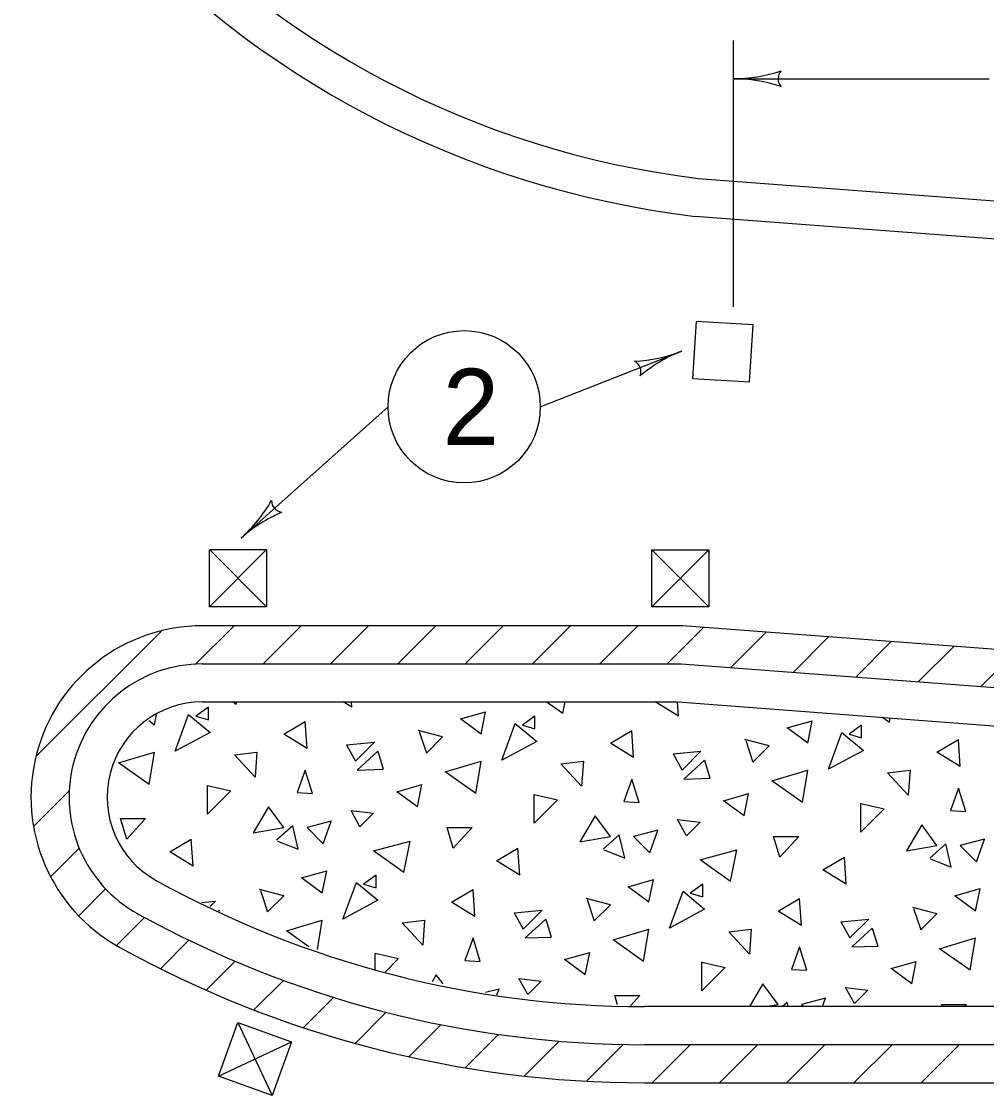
# Model space of a CAD drawing. Extents: x 1000 to 1036.3, y 1000 to 1022.
# Drawn here: x 1015.969 to 1018.504, y 1011.195 to 1014.015 of the extents above; entities that cross this region are included whole.
import ezdxf

# ---------------------------------------------------------------- set-up
doc = ezdxf.new("R2010")
doc.units = 0
doc.layers.add('Level 1', color=7, linetype='Continuous')

msp = doc.modelspace()

# ---------------------------------------------------------------- linework, layer by layer
at = {"layer": 'Level 1'}
for p, q in [((1017.8392, 1013.865), (1018.5107, 1013.865)), ((1017.3318, 1013.0035), (1017.7033, 1013.1499)), ((1016.9318, 1013.0035), (1016.5459, 1012.6588)), ((1016.4626, 1012.6286), (1016.6126, 1012.6286)), ((1016.4626, 1012.4786), (1016.4626, 1012.6286)), ((1016.4626, 1012.4786), (1016.6126, 1012.6286)), ((1016.4626, 1012.6286), (1016.6126, 1012.4786)), ((1016.6126, 1012.6286), (1016.6126, 1012.4786)), ((1017.6245, 1012.6283), (1017.7745, 1012.6283)), ((1017.6245, 1012.4783), (1017.6245, 1012.6283)), ((1017.6245, 1012.4783), (1017.7745, 1012.6283)), ((1017.6245, 1012.6283), (1017.7745, 1012.4783)), ((1017.7745, 1012.6283), (1017.7745, 1012.4783)), ((1016.6126, 1012.4786), (1016.4626, 1012.4786)), ((1017.7745, 1012.4783), (1017.6245, 1012.4783)), ((1016.007, 1012.085), (1016.3363, 1012.4143)), ((1016.4273, 1012.3285), (1016.5272, 1012.4285)), ((1016.604, 1012.3285), (1016.7039, 1012.4284)), ((1016.7807, 1012.3284), (1016.8807, 1012.4284)), ((1017.0574, 1012.4284), (1016.9574, 1012.3284)), ((1017.1342, 1012.3283), (1017.2342, 1012.4283)), ((1017.311, 1012.3283), (1017.4109, 1012.4283)), ((1017.4877, 1012.3283), (1017.5877, 1012.4283)), ((1017.667, 1012.3308), (1017.7603, 1012.4241)), ((1017.8313, 1012.3184), (1017.9247, 1012.4118)), ((1017.9958, 1012.3061), (1018.089, 1012.3993)), ((1018.1602, 1012.2937), (1018.2534, 1012.3869)), ((1018.3246, 1012.2813), (1018.4178, 1012.3745)), ((1018.4889, 1012.2689), (1018.5822, 1012.3622)), ((1016.4598, 1012.2145), (1016.4268, 1012.1909)), ((1016.4438, 1012.2285), (1017.6938, 1012.2285)), ((1016.4598, 1012.1815), (1016.4598, 1012.2145)), ((1016.5328, 1012.2216), (1016.5342, 1012.2285)), ((1016.8368, 1012.2145), (1016.8359, 1012.2285)), ((1017.3908, 1012.198), (1017.3968, 1012.2285)), ((1017.6948, 1012.1909), (1017.6923, 1012.2285)), ((1017.6938, 1012.2285), (1025.6633, 1011.628)), ((1016.3183, 1012.1673), (1016.3239, 1012.1953)), ((1016.3725, 1012.099), (1016.4078, 1012.1957)), ((1016.4078, 1012.1957), (1016.4644, 1012.1485)), ((1016.4268, 1012.1909), (1016.4598, 1012.1815)), ((1017.1763, 1012.1438), (1017.188, 1012.2027)), ((1017.3177, 1012.1909), (1017.2847, 1012.1673)), ((1017.3177, 1012.1579), (1017.3177, 1012.1909)), ((1018.2487, 1012.1744), (1018.2511, 1012.1865)), ((1016.719, 1012.1061), (1016.7143, 1012.1768)), ((1017.0749, 1012.1368), (1017.0113, 1012.1533)), ((1017.2305, 1012.0754), (1017.2658, 1012.1721)), ((1017.2658, 1012.1721), (1017.3224, 1012.1249)), ((1017.2847, 1012.1673), (1017.3177, 1012.1579)), ((1017.5769, 1012.0825), (1017.5723, 1012.1533)), ((1018.0343, 1012.1203), (1018.046, 1012.1792)), ((1018.1757, 1012.1673), (1018.1427, 1012.1438)), ((1018.1757, 1012.1343), (1018.1757, 1012.1673)), ((1016.4644, 1012.1485), (1016.3725, 1012.099)), ((1017.0136, 1012.1508), (1017.0325, 1012.0943)), ((1017.0325, 1012.0943), (1017.0749, 1012.1368)), ((1017.3224, 1012.1249), (1017.2305, 1012.0754)), ((1017.9328, 1012.1132), (1017.8693, 1012.1297)), ((1017.8716, 1012.1273), (1017.8904, 1012.0708)), ((1018.0884, 1012.0518), (1018.1238, 1012.1485)), ((1018.1238, 1012.1485), (1018.1803, 1012.1013)), ((1018.1427, 1012.1438), (1018.1757, 1012.1343)), ((1018.4349, 1012.0589), (1018.4302, 1012.1297)), ((1016.3042, 1012.0118), (1016.3183, 1012.0967)), ((1016.5281, 1012.0896), (1016.587, 1012.0967)), ((1016.587, 1012.0967), (1016.5823, 1012.0307)), ((1016.8227, 1012.1155), (1016.8958, 1012.1226)), ((1016.8227, 1012.1155), (1016.8463, 1012.0731)), ((1016.8463, 1012.0731), (1016.8958, 1012.1226)), ((1016.851, 1012.0495), (1016.9052, 1012.099)), ((1016.9052, 1012.099), (1016.9193, 1012.0518)), ((1017.6807, 1012.0919), (1017.7538, 1012.099)), ((1017.7043, 1012.0495), (1017.7538, 1012.099)), ((1017.8904, 1012.0708), (1017.9328, 1012.1132)), ((1018.1803, 1012.1013), (1018.0884, 1012.0518)), ((1016.5823, 1012.0307), (1016.5281, 1012.0896)), ((1017.1621, 1011.9883), (1017.1763, 1012.0731)), ((1017.386, 1012.066), (1017.4449, 1012.0731)), ((1017.4449, 1012.0731), (1017.4403, 1012.0071)), ((1017.6807, 1012.0919), (1017.7043, 1012.0495)), ((1017.7089, 1012.0259), (1017.7632, 1012.0754)), ((1017.7632, 1012.0754), (1017.7773, 1012.0283)), ((1016.7143, 1012.0495), (1016.6931, 1011.9906)), ((1016.7332, 1011.9883), (1016.7143, 1012.0495)), ((1016.851, 1012.0495), (1016.9193, 1012.0518)), ((1017.4403, 1012.0071), (1017.386, 1012.066)), ((1018.0201, 1011.9647), (1018.0343, 1012.0495)), ((1018.244, 1012.0424), (1018.3029, 1012.0495)), ((1018.2982, 1011.9835), (1018.244, 1012.0424)), ((1018.3029, 1012.0495), (1018.2982, 1011.9835)), ((1017.5723, 1012.0259), (1017.551, 1011.967)), ((1017.5911, 1011.9647), (1017.5723, 1012.0259)), ((1017.7089, 1012.0259), (1017.7773, 1012.0283)), ((1016.0014, 1011.9027), (1016.0943, 1011.9955)), ((1016.4573, 1011.934), (1016.5187, 1011.9953)), ((1016.6931, 1011.9906), (1016.7332, 1011.9883)), ((1017.0089, 1011.9528), (1017.0207, 1012.0118)), ((1017.8668, 1011.9293), (1017.8787, 1011.9883)), ((1018.4302, 1012.0023), (1018.409, 1011.9434)), ((1018.4491, 1011.9411), (1018.4302, 1012.0023)), ((1017.3153, 1011.9104), (1017.3766, 1011.9718)), ((1017.551, 1011.967), (1017.5911, 1011.9647)), ((1016.6177, 1011.9528), (1016.5776, 1011.8845)), ((1016.6578, 1011.8987), (1016.6177, 1011.9528)), ((1016.8581, 1011.901), (1016.8934, 1011.9363)), ((1017.4756, 1011.9293), (1017.4355, 1011.8609)), ((1017.5157, 1011.8751), (1017.4756, 1011.9293)), ((1018.1733, 1011.8868), (1018.2346, 1011.9482)), ((1018.409, 1011.9434), (1018.4491, 1011.9411)), ((1016.2453, 1011.868), (1016.2948, 1011.9223)), ((1016.6813, 1011.9033), (1016.6388, 1011.8657)), ((1016.6954, 1011.8421), (1016.6813, 1011.9033)), ((1016.7827, 1011.9152), (1016.719, 1011.8987)), ((1016.7614, 1011.8563), (1016.7827, 1011.9152)), ((1017.716, 1011.8774), (1017.7513, 1011.9128)), ((1018.3336, 1011.9058), (1018.2935, 1011.8373)), ((1018.3736, 1011.8515), (1018.3336, 1011.9058)), ((1016.5776, 1011.8845), (1016.6578, 1011.8987)), ((1016.719, 1011.8987), (1016.7614, 1011.8563)), ((1017.1032, 1011.8444), (1017.1527, 1011.8987)), ((1017.4355, 1011.8609), (1017.5157, 1011.8751)), ((1017.5393, 1011.8798), (1017.4968, 1011.8421)), ((1017.5534, 1011.8185), (1017.5393, 1011.8798)), ((1017.6406, 1011.8916), (1017.5769, 1011.8751)), ((1017.5769, 1011.8751), (1017.6194, 1011.8327)), ((1017.6194, 1011.8327), (1017.6406, 1011.8916)), ((1017.9612, 1011.8208), (1018.0107, 1011.8751)), ((1016.0459, 1011.7704), (1016.1204, 1011.8449)), ((1016.4197, 1011.7973), (1016.4149, 1011.868)), ((1016.6413, 1011.8633), (1016.6954, 1011.8421)), ((1016.9736, 1011.7808), (1016.9901, 1011.8633)), ((1017.2776, 1011.7738), (1017.2729, 1011.8444)), ((1018.2935, 1011.8373), (1018.3736, 1011.8515)), ((1018.3972, 1011.8563), (1018.3548, 1011.8185)), ((1018.4113, 1011.7949), (1018.3972, 1011.8563)), ((1018.4986, 1011.868), (1018.4349, 1011.8515)), ((1018.4349, 1011.8515), (1018.4773, 1011.8091)), ((1018.4773, 1011.8091), (1018.4986, 1011.868)), ((1017.4992, 1011.8398), (1017.5534, 1011.8185)), ((1017.8315, 1011.7573), (1017.848, 1011.8398)), ((1018.1356, 1011.7502), (1018.1308, 1011.8208)), ((1018.3571, 1011.8162), (1018.4113, 1011.7949)), ((1016.7591, 1011.7266), (1016.7708, 1011.7855)), ((1016.9005, 1011.7738), (1016.8675, 1011.7502)), ((1016.9005, 1011.7408), (1016.9005, 1011.7738)), ((1017.617, 1011.703), (1017.6288, 1011.7619)), ((1016.12, 1011.6678), (1016.1899, 1011.7377)), ((1016.6578, 1011.7195), (1016.5941, 1011.736)), ((1016.5964, 1011.7337), (1016.6153, 1011.6771)), ((1016.8133, 1011.6583), (1016.8487, 1011.7548)), ((1016.8487, 1011.7548), (1016.9052, 1011.7078)), ((1016.8675, 1011.7502), (1016.9005, 1011.7408)), ((1017.1598, 1011.6653), (1017.1551, 1011.736)), ((1017.6713, 1011.6347), (1017.7066, 1011.7313)), ((1017.7066, 1011.7313), (1017.7632, 1011.6842)), ((1017.7584, 1011.7502), (1017.7254, 1011.7266)), ((1017.7584, 1011.7172), (1017.7584, 1011.7502)), ((1018.475, 1011.6794), (1018.4868, 1011.7383)), ((1016.4419, 1011.7018), (1016.4786, 1011.7054)), ((1016.4642, 1011.691), (1016.4786, 1011.7054)), ((1016.6153, 1011.6771), (1016.6578, 1011.7195)), ((1016.9052, 1011.7078), (1016.8133, 1011.6583)), ((1017.5157, 1011.6959), (1017.452, 1011.7124)), ((1017.4544, 1011.7101), (1017.4733, 1011.6535)), ((1017.7254, 1011.7266), (1017.7584, 1011.7172)), ((1018.0178, 1011.6418), (1018.013, 1011.7124)), ((1016.4863, 1011.6803), (1016.488, 1011.6818)), ((1016.488, 1011.6818), (1016.4888, 1011.679)), ((1017.2635, 1011.6748), (1017.3365, 1011.6818)), ((1017.2635, 1011.6748), (1017.287, 1011.6323)), ((1017.287, 1011.6323), (1017.3365, 1011.6818)), ((1017.4733, 1011.6535), (1017.5157, 1011.6959)), ((1017.7632, 1011.6842), (1017.6713, 1011.6347)), ((1018.3736, 1011.6724), (1018.31, 1011.6889)), ((1018.3123, 1011.6865), (1018.3312, 1011.6299)), ((1016.2918, 1011.6628), (1016.2183, 1011.5892)), ((1016.7461, 1011.5781), (1016.7591, 1011.6559)), ((1016.9688, 1011.6488), (1017.0278, 1011.6559)), ((1017.0231, 1011.5899), (1016.9688, 1011.6488)), ((1017.0278, 1011.6559), (1017.0231, 1011.5899)), ((1017.2918, 1011.6088), (1017.346, 1011.6583)), ((1017.346, 1011.6583), (1017.3601, 1011.6111)), ((1018.1214, 1011.6512), (1018.1945, 1011.6583)), ((1018.1214, 1011.6512), (1018.145, 1011.6088)), ((1018.145, 1011.6088), (1018.1945, 1011.6583)), ((1018.3312, 1011.6299), (1018.3736, 1011.6724)), ((1017.6029, 1011.5474), (1017.617, 1011.6323)), ((1017.8268, 1011.6253), (1017.8858, 1011.6323)), ((1017.881, 1011.5663), (1017.8268, 1011.6253)), ((1017.8858, 1011.6323), (1017.881, 1011.5663)), ((1018.1497, 1011.5852), (1018.2039, 1011.6347)), ((1018.2039, 1011.6347), (1018.2181, 1011.5875)), ((1016.3347, 1011.5288), (1016.4086, 1011.6028)), ((1017.1551, 1011.6088), (1017.1338, 1011.5498)), ((1017.1739, 1011.5474), (1017.1551, 1011.6088)), ((1017.2918, 1011.6088), (1017.3601, 1011.6111)), ((1018.4608, 1011.5239), (1018.475, 1011.6088)), ((1017.4497, 1011.5121), (1017.4614, 1011.571)), ((1018.013, 1011.5852), (1017.9918, 1011.5263)), ((1018.0318, 1011.5239), (1018.013, 1011.5852)), ((1018.1497, 1011.5852), (1018.2181, 1011.5875)), ((1016.4551, 1011.4725), (1016.5302, 1011.5476)), ((1016.9238, 1011.5189), (1016.9594, 1011.5545)), ((1017.1338, 1011.5498), (1017.1739, 1011.5474)), ((1018.3077, 1011.4885), (1018.3194, 1011.5474)), ((1017.0584, 1011.5121), (1017.0477, 1011.4938)), ((1017.0763, 1011.488), (1017.0584, 1011.5121)), ((1017.7561, 1011.4697), (1017.8173, 1011.5309)), ((1017.9918, 1011.5263), (1018.0318, 1011.5239)), ((1016.5801, 1011.4207), (1016.6568, 1011.4974)), ((1017.2988, 1011.4603), (1017.3342, 1011.4956)), ((1017.9163, 1011.4885), (1017.8812, 1011.4285)), ((1017.9564, 1011.4343), (1017.9163, 1011.4885)), ((1016.7098, 1011.3737), (1016.7888, 1011.4527)), ((1017.2234, 1011.4744), (1017.1882, 1011.4653)), ((1017.2179, 1011.4593), (1017.2234, 1011.4744)), ((1017.5688, 1011.431), (1017.5934, 1011.4579)), ((1018.0813, 1011.4508), (1018.0178, 1011.4343)), ((1018.0733, 1011.4285), (1018.0813, 1011.4508)), ((1018.1568, 1011.4367), (1018.1922, 1011.472)), ((1025.6558, 1011.4285), (1017.6058, 1011.4285)), ((1017.9234, 1011.4285), (1017.9564, 1011.4343)), ((1017.98, 1011.439), (1017.9682, 1011.4285)), ((1017.9824, 1011.4285), (1017.98, 1011.439)), ((1018.0178, 1011.4343), (1018.0236, 1011.4285)), ((1018.4461, 1011.4285), (1018.4514, 1011.4343)), ((1016.845, 1011.3321), (1016.9266, 1011.4138)), ((1016.4863, 1011.2458), (1016.5369, 1011.387)), ((1016.5369, 1011.387), (1016.6781, 1011.3363)), ((1016.5369, 1011.387), (1016.6274, 1011.1951)), ((1016.9869, 1011.2973), (1017.0708, 1011.3811)), ((1016.4863, 1011.2458), (1016.6781, 1011.3363)), ((1016.6781, 1011.3363), (1016.6274, 1011.1951)), ((1017.1352, 1011.2687), (1017.2219, 1011.3554)), ((1017.2904, 1011.2472), (1017.381, 1011.3378)), ((1017.4538, 1011.2338), (1017.5486, 1011.3285)), ((1017.6253, 1011.2285), (1017.7253, 1011.3285)), ((1017.8021, 1011.2285), (1017.9021, 1011.3285)), ((1017.9788, 1011.2285), (1018.0788, 1011.3285)), ((1018.1557, 1011.2285), (1018.2557, 1011.3285)), ((1018.3324, 1011.2285), (1018.4324, 1011.3285)), ((1016.6274, 1011.1951), (1016.4863, 1011.2458))]:
    msp.add_line(p, q, dxfattribs=at)
for points in [[(1017.8392, 1013.2663), (1017.8392, 1013.965)], [(1017.7465, 1013.6034), (1023.8827, 1013.141), (1030.7599, 1012.1285), (1035, 1012.1285)], [(1017.7382, 1013.5037), (1023.8716, 1013.0416), (1030.7526, 1012.0285), (1035, 1012.0285)], [(1035, 1011.5285), (1030.7526, 1011.5285), (1025.7624, 1011.821), (1017.7052, 1012.4283), (1016.4438, 1012.4285)], [(1016.4438, 1012.3285), (1017.7014, 1012.3283), (1025.7558, 1011.7213)], [(1016.5328, 1012.2216), (1016.523, 1012.2285)], [(1016.8368, 1012.2145), (1016.8141, 1012.2285)], [(1017.3908, 1012.198), (1017.3475, 1012.2285)], [(1017.6948, 1012.1909), (1017.6338, 1012.2285)], [(1017.1763, 1012.1438), (1017.1221, 1012.1838), (1017.188, 1012.2027)], [(1018.2487, 1012.1744), (1018.2293, 1012.1882)], [(1016.3183, 1012.1673), (1016.3031, 1012.1786)], [(1016.719, 1012.1061), (1016.6578, 1012.1438), (1016.7143, 1012.1768)], [(1017.5769, 1012.0825), (1017.5157, 1012.1203), (1017.5723, 1012.1533)], [(1018.0343, 1012.1203), (1017.98, 1012.1603), (1018.046, 1012.1792)], [(1018.4349, 1012.0589), (1018.3736, 1012.0967), (1018.4302, 1012.1297)], [(1016.3042, 1012.0118), (1016.224, 1012.0683), (1016.3183, 1012.0967)], [(1017.1621, 1011.9883), (1017.082, 1012.0448), (1017.1763, 1012.0731)], [(1018.0201, 1011.9647), (1017.9399, 1012.0213), (1018.0343, 1012.0495)], [(1016.4573, 1011.934), (1016.4573, 1012.0094), (1016.5187, 1011.9953)], [(1017.0089, 1011.9528), (1016.9547, 1011.9929), (1017.0207, 1012.0118)], [(1017.3153, 1011.9104), (1017.3153, 1011.9858), (1017.3766, 1011.9718)], [(1017.8668, 1011.9293), (1017.8127, 1011.9693), (1017.8787, 1011.9883)], [(1018.1733, 1011.8868), (1018.1733, 1011.9623), (1018.2346, 1011.9482)], [(1016.8581, 1011.901), (1016.8345, 1011.9434), (1016.8934, 1011.9363)], [(1016.2453, 1011.868), (1016.2288, 1011.9223), (1016.2948, 1011.9223)], [(1017.716, 1011.8774), (1017.6924, 1011.9198), (1017.7513, 1011.9128)], [(1017.1032, 1011.8444), (1017.0867, 1011.8987), (1017.1527, 1011.8987)], [(1017.9612, 1011.8208), (1017.9447, 1011.8751), (1018.0107, 1011.8751)], [(1016.4197, 1011.7973), (1016.3583, 1011.835), (1016.4149, 1011.868)], [(1016.9736, 1011.7808), (1016.8934, 1011.8373), (1016.9901, 1011.8633)], [(1017.2776, 1011.7738), (1017.2163, 1011.8114), (1017.2729, 1011.8444)], [(1017.8315, 1011.7573), (1017.7513, 1011.8138), (1017.848, 1011.8398)], [(1018.1356, 1011.7502), (1018.0743, 1011.7878), (1018.1308, 1011.8208)], [(1016.7591, 1011.7266), (1016.7048, 1011.7667), (1016.7708, 1011.7855)], [(1017.617, 1011.703), (1017.5628, 1011.7431), (1017.6288, 1011.7619)], [(1017.1598, 1011.6653), (1017.0985, 1011.703), (1017.1551, 1011.736)], [(1018.475, 1011.6794), (1018.4208, 1011.7195), (1018.4868, 1011.7383)], [(1018.0178, 1011.6418), (1017.9564, 1011.6794), (1018.013, 1011.7124)], [(1016.7241, 1011.5858), (1016.6648, 1011.6276), (1016.7591, 1011.6559)], [(1017.6029, 1011.5474), (1017.5228, 1011.604), (1017.617, 1011.6323)], [(1018.4608, 1011.5239), (1018.3807, 1011.5804), (1018.475, 1011.6088)], [(1016.8982, 1011.5253), (1016.8982, 1011.5687), (1016.9594, 1011.5545)], [(1017.4497, 1011.5121), (1017.3954, 1011.5522), (1017.4614, 1011.571)], [(1017.7561, 1011.4697), (1017.7561, 1011.5451), (1017.8173, 1011.5309)], [(1018.3077, 1011.4885), (1018.2534, 1011.5286), (1018.3194, 1011.5474)], [(1017.2988, 1011.4603), (1017.2753, 1011.5027), (1017.3342, 1011.4956)], [(1018.1568, 1011.4367), (1018.1332, 1011.4791), (1018.1922, 1011.472)], [(1017.5349, 1011.4333), (1017.5274, 1011.4579), (1017.5934, 1011.4579)], [(1018.3872, 1011.4285), (1018.3854, 1011.4343), (1018.4514, 1011.4343)], [(1026.1485, 1011.3285), (1017.6058, 1011.3285)], [(1017.6058, 1011.2285), (1030.7497, 1011.2285)]]:
    msp.add_lwpolyline(points, dxfattribs=at)
msp.add_lwpolyline([(1017.7316, 1013.078), (1017.8813, 1013.0688), (1017.8905, 1013.2186), (1017.7408, 1013.2278)], close=True, dxfattribs=at)
msp.add_circle((1017.1318, 1013.0035), 0.2, dxfattribs=at)
for centre, radius, start, end in [((1018.0329, 1015.9715), 2.4854, 181.0333, 263.2067), ((1018.0329, 1015.9715), 2.3854, 181.0333, 263.1046), ((1017.8392, 1014.2556), 0.3906, 270, 288.6688), ((1017.9877, 1013.865), 0.0312, 138.7746, 220.8913), ((1017.8392, 1014.2556), 0.3906, 269.9878, 270), ((1017.8392, 1013.4744), 0.3906, 71.3472, 89.9939), ((1017.56, 1013.5133), 0.3906, 272.8621, 291.5088), ((1017.8465, 1012.7865), 0.3906, 111.5149, 130.1837), ((1017.8465, 1012.7865), 0.3906, 111.5027, 111.5149), ((1017.565, 1013.0955), 0.0312, 340.2895, 62.4062), ((1016.2857, 1012.9501), 0.3906, 311.7753, 330.4441), ((1016.6567, 1012.7577), 0.0312, 180.5499, 262.6666), ((1016.8062, 1012.3674), 0.3906, 113.1225, 131.7692), ((1016.2857, 1012.9501), 0.3906, 311.7631, 311.7753), ((1016.4439, 1011.9785), 0.45, 90, 241.0453), ((1016.4439, 1011.9785), 0.35, 90, 241.1378), ((1016.4439, 1011.9785), 0.25, 90, 241.0453), ((1017.6058, 1014.0785), 2.65, 241.0348, 270), ((1017.6058, 1014.0785), 2.75, 241.0331, 270), ((1017.6058, 1014.0785), 2.85, 241.0331, 270)]:
    msp.add_arc(centre, radius, start, end, dxfattribs=at)

# ---------------------------------------------------------------- texts
msp.add_text('2', height=0.2, dxfattribs=at).set_placement((1017.0752, 1012.9035))

doc.saveas('drawing.dxf')
